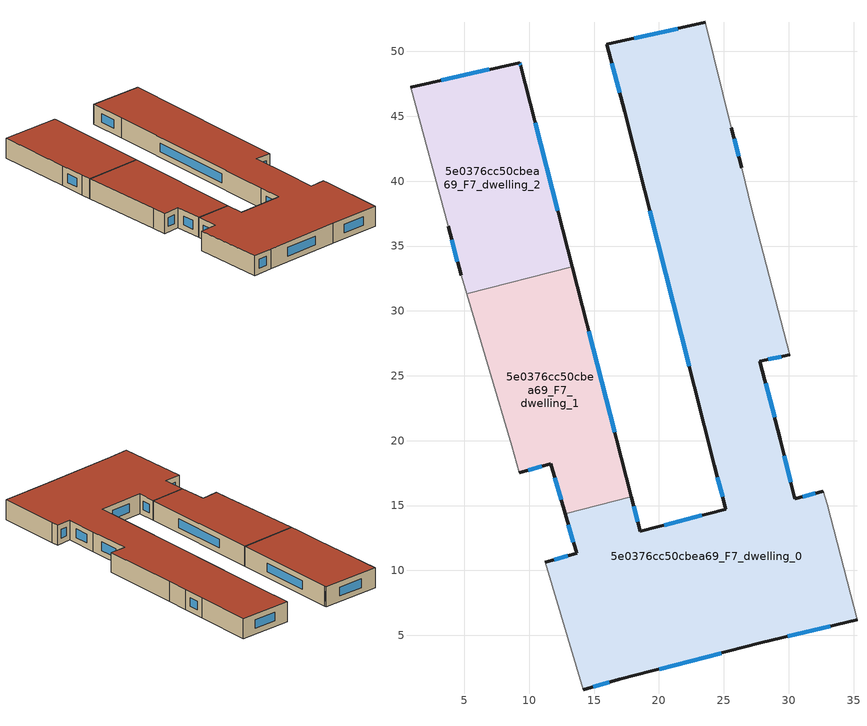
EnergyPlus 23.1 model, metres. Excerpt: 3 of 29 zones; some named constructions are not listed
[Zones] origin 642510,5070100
5e0376cc50cbea69_F7_dwelling_0
 floor to 5e0376cc50cbea69_F6_dwelling_0 (EU_floor_Construction): 23.57,52.24 25.57,44.13 26.37,41.03 27.17,37.83 30.07,26.62 27.77,26.12 29.37,20.12 30.47,15.51 32.67,16.11 32.97,15.11 35.27,6.2 27.86,4.4 16.95,1.61 14.15,0.81 11.25,10.61 13.65,11.31 12.77,14.37 17.87,15.67 18.56,13.01 25.16,14.71 24.26,18.12 17.37,45.34 15.97,50.54 z21
 wall outside (EU_wall_Construction): 26.37,41.03 25.57,44.13 / 32.67,16.11 30.47,15.51 29.37,20.12 27.77,26.12 30.07,26.62 / 14.15,0.81 16.95,1.61 27.86,4.4 35.27,6.2 / 12.77,14.37 13.65,11.31 11.25,10.61 / 23.57,52.24 15.97,50.54 17.37,45.34 24.26,18.12 25.16,14.71 18.56,13.01 17.87,15.67 z21:24
 wall adiabatic (EU_wall_Construction): 25.57,44.13 23.57,52.24 / 30.07,26.62 27.17,37.83 26.37,41.03 / 35.27,6.2 32.97,15.11 32.67,16.11 / 11.25,10.61 14.15,0.81 z21:24
 wall to 5e0376cc50cbea69_F7_dwelling_1 (EU_wall_Construction): 17.87,15.67 12.77,14.37 z21:24
 window (EU_Window_Construction): 26.15,41.9 25.8,43.26 / 28.41,26.26 29.42,26.48 / 28.92,21.8 28.22,24.44 / 30.16,16.8 29.67,18.83 / 32.05,15.94 31.08,15.68 / 29.94,4.91 33.19,5.7 / 20.01,2.39 24.8,3.62 / 14.94,1.03 16.17,1.38 / 12.98,11.12 11.92,10.81 / 13.02,13.51 13.41,12.17 / 18.37,13.76 18.07,14.93 / 23.31,14.24 20.41,13.49 / 24.51,17.16 24.91,15.67 / 19.3,37.71 22.33,25.74 / 16.36,49.08 16.97,46.79 / 21.44,51.76 18.1,51.02 z21.84:23.16
 roof outside (EU_roof_Construction): 35.27,6.2 32.97,15.11 32.67,16.11 30.47,15.51 29.37,20.12 27.77,26.12 30.07,26.62 27.17,37.83 26.37,41.03 25.57,44.13 23.57,52.24 15.97,50.54 17.37,45.34 24.26,18.12 25.16,14.71 18.56,13.01 17.87,15.67 12.77,14.37 13.65,11.31 11.25,10.61 14.15,0.81 16.95,1.61 27.86,4.4 z24
5e0376cc50cbea69_F7_dwelling_1
 floor to 5e0376cc50cbea69_F6_dwelling_1 (EU_floor_Construction): 13.32,33.41 17.87,15.67 12.77,14.37 11.65,18.22 9.25,17.52 8.65,19.62 5.17,31.33 z21
 wall outside (EU_wall_Construction): 9.25,17.52 11.65,18.22 12.77,14.37 / 17.87,15.67 13.32,33.41 z21:24
 wall adiabatic (EU_wall_Construction): 5.17,31.33 8.65,19.62 9.25,17.52 z21:24
 wall to 5e0376cc50cbea69_F7_dwelling_2 (EU_wall_Construction): 13.32,33.41 5.17,31.33 z21:24
 window (EU_Window_Construction): 9.92,17.72 10.98,18.02 / 16.6,20.64 14.6,28.44 / 11.97,17.14 12.46,15.45 z21.84:23.16
 roof outside (EU_roof_Construction): 17.87,15.67 13.32,33.41 5.17,31.33 8.65,19.62 9.25,17.52 11.65,18.22 12.77,14.37 z24
5e0376cc50cbea69_F7_dwelling_2
 floor to 5e0376cc50cbea69_F6_dwelling_2 (EU_floor_Construction): 9.36,48.84 13.32,33.41 5.17,31.33 4.75,32.73 3.75,36.53 0.85,47.24 9.26,49.14 z21
 wall outside (EU_wall_Construction): 3.75,36.53 4.75,32.73 / 13.32,33.41 9.36,48.84 9.26,49.14 0.85,47.24 z21:24
 wall adiabatic (EU_wall_Construction): 4.75,32.73 5.17,31.33 / 0.85,47.24 3.75,36.53 z21:24
 window (EU_Window_Construction): 4.03,35.47 4.47,33.8 / 6.91,48.61 3.21,47.78 / 9.33,48.93 9.29,49.06 / 12.21,37.73 10.47,44.52 z21.84:23.16
 roof outside (EU_roof_Construction): 13.32,33.41 9.36,48.84 9.26,49.14 0.85,47.24 3.75,36.53 4.75,32.73 5.17,31.33 z24
[SCHEDULE:FILE] Column Number=1; Rows to Skip at Top=0; Number of Hours of Data=8760; Column Separator=Comma; Interpolate to Timestep=No; Minutes per Item=60; Adjust Schedule for Daylight Savings=Yes
Name | File
EU_Step8_GainSchedule_5e0376cc50cbea69_F4_dwelling_2_f000 | ../../schedules/5e0376cc50cbea69/5e0376cc50cbea69_F4_dwelling_2_f000_gain.csv
EU_Step8_GainSchedule_5e0376cc50cbea69_F4_dwelling_3_f000 | ../../schedules/5e0376cc50cbea69/5e0376cc50cbea69_F4_dwelling_3_f000_gain.csv
EU_Step8_GainSchedule_5e0376cc50cbea69_F5_dwelling_0_f000 | ../../schedules/5e0376cc50cbea69/5e0376cc50cbea69_F5_dwelling_0_f000_gain.csv
EU_Step8_GainSchedule_5e0376cc50cbea69_F5_dwelling_1_f000 | ../../schedules/5e0376cc50cbea69/5e0376cc50cbea69_F5_dwelling_1_f000_gain.csv
EU_Step8_GainSchedule_5e0376cc50cbea69_F5_dwelling_2_f000 | ../../schedules/5e0376cc50cbea69/5e0376cc50cbea69_F5_dwelling_2_f000_gain.csv
EU_Step8_GainSchedule_5e0376cc50cbea69_F6_dwelling_0_f000 | ../../schedules/5e0376cc50cbea69/5e0376cc50cbea69_F6_dwelling_0_f000_gain.csv
EU_Step8_GainSchedule_5e0376cc50cbea69_F6_dwelling_1_f000 | ../../schedules/5e0376cc50cbea69/5e0376cc50cbea69_F6_dwelling_1_f000_gain.csv
EU_Step8_GainSchedule_5e0376cc50cbea69_F6_dwelling_2_f000 | ../../schedules/5e0376cc50cbea69/5e0376cc50cbea69_F6_dwelling_2_f000_gain.csv
